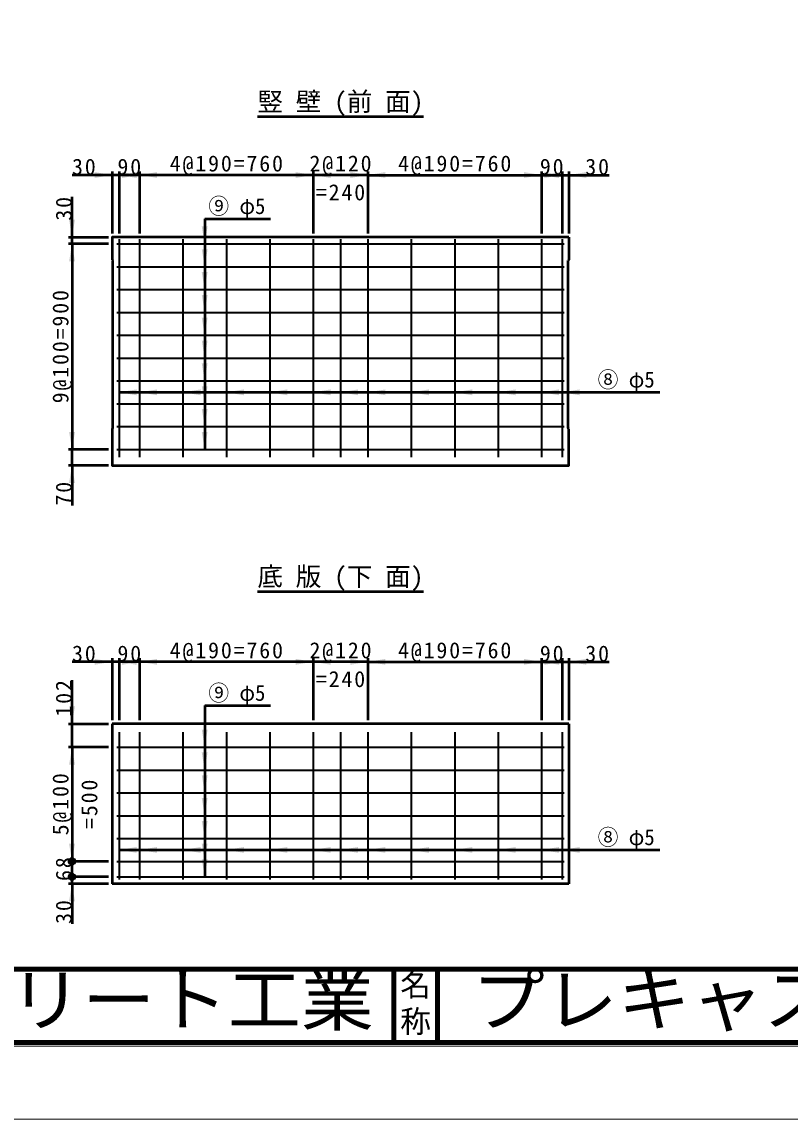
# Model space of a CAD drawing. Units: millimetres, scale not verified. Extents: x -2102 to 2102, y -1485 to 1485.
# Drawn here: x -1051 to 0, y -1485 to 17 of the extents above; entities that cross this region are included whole.
import ezdxf
from ezdxf.enums import TextEntityAlignment as Align

# ---------------------------------------------------------------- set-up
doc = ezdxf.new("R2010")
doc.units = ezdxf.units.MM
doc.header["$LTSCALE"] = 5
doc.layers.add('0-0_V-nasSTD', color=7, linetype='Continuous', lineweight=50)
doc.layers.add('0-1_0', color=7, linetype='Continuous', lineweight=100)
doc.styles.add('ＭＳ ゴシック', font='')
doc.styles.get('ＭＳ ゴシック').set_extended_font_data('MS Gothic')

msp = doc.modelspace()

# ---------------------------------------------------------------- linework, layer by layer
at = {"layer": '0-0_V-nasSTD'}
for p, q in [((-728.97, -112.653), (-501.47, -112.653)), ((-927.72, -192.653), (-982.72, -192.653)), ((-927.72, -187.653), (-927.72, -272.653)), ((-918.345, -192.653), (-927.72, -192.653)), ((-918.345, -187.653), (-918.345, -272.653)), ((-890.22, -192.653), (-918.345, -192.653)), ((-890.22, -187.653), (-890.22, -272.653)), ((-652.72, -192.653), (-890.22, -192.653)), ((-652.72, -187.653), (-652.72, -272.653)), ((-577.72, -192.653), (-652.72, -192.653)), ((-577.72, -187.653), (-577.72, -272.653)), ((-577.72, -192.653), (-340.22, -192.653)), ((-340.22, -187.653), (-340.22, -272.653)), ((-340.22, -192.653), (-312.095, -192.653)), ((-312.095, -187.653), (-312.095, -272.653)), ((-312.095, -192.653), (-302.72, -192.653)), ((-302.72, -187.653), (-302.72, -272.653)), ((-302.72, -192.653), (-247.72, -192.653)), ((-801.158, -252.653), (-801.158, -568.278)), ((-801.158, -252.653), (-711.158, -252.653)), ((-987.72, -277.653), (-932.72, -277.653)), ((-302.72, -277.653), (-302.72, -308.903)), ((-932.72, -287.028), (-987.72, -287.028)), ((-982.72, -287.028), (-982.72, -568.278)), ((-927.72, -308.903), (-926.939, -309.685)), ((-302.72, -308.903), (-303.502, -309.685)), ((-918.345, -490.153), (-178.345, -490.153)), ((-932.72, -568.278), (-987.72, -568.278)), ((-982.72, -590.153), (-982.72, -568.278)), ((-932.72, -590.153), (-987.72, -590.153)), ((-982.72, -590.153), (-982.72, -645.153)), ((-728.97, -762.818), (-501.47, -762.818)), ((-927.72, -854.068), (-927.72, -939.068)), ((-918.345, -854.068), (-918.345, -939.068)), ((-890.22, -854.068), (-890.22, -939.068)), ((-652.72, -854.068), (-652.72, -939.068)), ((-577.72, -854.068), (-577.72, -939.068)), ((-340.22, -854.068), (-340.22, -939.068)), ((-312.095, -854.068), (-312.095, -939.068)), ((-302.72, -854.068), (-302.72, -939.068)), ((-927.72, -859.068), (-982.72, -859.068)), ((-918.345, -859.068), (-927.72, -859.068)), ((-890.22, -859.068), (-918.345, -859.068)), ((-652.72, -859.068), (-890.22, -859.068)), ((-577.72, -859.068), (-652.72, -859.068)), ((-577.72, -859.068), (-340.22, -859.068)), ((-340.22, -859.068), (-312.095, -859.068)), ((-312.095, -859.068), (-302.72, -859.068)), ((-302.72, -859.068), (-247.72, -859.068)), ((-801.158, -919.068), (-801.158, -1153.443)), ((-801.158, -919.068), (-711.158, -919.068)), ((-987.72, -944.068), (-932.72, -944.068)), ((-927.72, -944.068), (-927.72, -1162.818)), ((-302.72, -944.068), (-927.72, -944.068)), ((-302.72, -944.068), (-302.72, -1162.818)), ((-932.72, -975.943), (-987.72, -975.943)), ((-982.72, -975.943), (-982.72, -1132.193)), ((-918.345, -1116.568), (-178.345, -1116.568)), ((-932.72, -1132.193), (-987.72, -1132.193)), ((-982.72, -1153.443), (-982.72, -1132.193)), ((-932.72, -1153.443), (-987.72, -1153.443)), ((-982.72, -1162.818), (-982.72, -1153.443)), ((-932.72, -1162.818), (-987.72, -1162.818)), ((-982.72, -1162.818), (-982.72, -1217.818)), ((-302.72, -1162.818), (-927.72, -1162.818))]:
    msp.add_line(p, q, dxfattribs=at)
at = {"layer": '0-0_V-nasSTD', "lineweight": 35}
for p, q in [((-918.345, -280.466), (-918.345, -578.903)), ((-890.22, -280.466), (-890.22, -578.903)), ((-830.845, -280.466), (-830.845, -578.903)), ((-771.47, -280.503), (-771.47, -578.903)), ((-712.095, -280.466), (-712.095, -578.903)), ((-652.72, -280.466), (-652.72, -578.903)), ((-615.22, -280.466), (-615.22, -578.903)), ((-577.72, -280.466), (-577.72, -578.903)), ((-518.345, -280.466), (-518.345, -578.903)), ((-458.97, -280.466), (-458.97, -578.903)), ((-399.595, -280.466), (-399.595, -578.903)), ((-340.22, -280.466), (-340.22, -578.903)), ((-312.095, -280.466), (-312.095, -578.903)), ((-921.47, -287.028), (-308.97, -287.028)), ((-921.47, -318.278), (-308.97, -318.278)), ((-921.47, -349.528), (-308.97, -349.528)), ((-921.47, -380.778), (-308.97, -380.778)), ((-921.47, -412.028), (-308.97, -412.028)), ((-921.47, -443.278), (-308.97, -443.278)), ((-921.47, -474.528), (-308.97, -474.528)), ((-921.47, -505.778), (-308.97, -505.778)), ((-921.47, -537.028), (-308.97, -537.028)), ((-921.47, -568.278), (-308.97, -568.278)), ((-918.345, -955.318), (-918.345, -1156.88)), ((-890.22, -955.318), (-890.22, -1156.88)), ((-830.845, -955.318), (-830.845, -1156.88)), ((-771.47, -955.318), (-771.47, -1156.88)), ((-712.095, -955.318), (-712.095, -1156.88)), ((-652.72, -955.318), (-652.72, -1156.88)), ((-615.22, -955.318), (-615.22, -1156.88)), ((-577.72, -955.318), (-577.72, -1156.88)), ((-518.345, -955.318), (-518.345, -1156.88)), ((-458.97, -955.318), (-458.97, -1156.88)), ((-399.595, -955.318), (-399.595, -1156.88)), ((-340.22, -955.318), (-340.22, -1156.88)), ((-312.095, -955.318), (-312.095, -1156.88)), ((-921.47, -975.943), (-308.97, -975.943)), ((-921.47, -1007.193), (-308.97, -1007.193)), ((-921.47, -1038.443), (-308.97, -1038.443)), ((-921.47, -1069.693), (-308.97, -1069.693)), ((-921.47, -1100.943), (-308.97, -1100.943)), ((-921.47, -1132.193), (-308.97, -1132.193)), ((-921.47, -1153.443), (-308.97, -1153.443))]:
    msp.add_line(p, q, dxfattribs=at)
at = {"layer": '0-0_V-nasSTD', "lineweight": 100}
for p, q in [((-542.5, -1280), (-542.5, -1380)), ((-482.5, -1280), (-482.5, -1380)), ((-1997.5, -1380), (1997.5, -1380))]:
    msp.add_line(p, q, dxfattribs=at)
at = {"layer": '0-0_V-nasSTD', "lineweight": 18}
for points in [[(-2102.5, -1485), (-2102.5, 1485), (2102.5, 1485), (2102.5, -1485)], [(-2002.5, -1385), (-2002.5, 1385), (2002.5, 1385), (2002.5, -1385)]]:
    msp.add_lwpolyline(points, close=True, dxfattribs=at)
at = {"layer": '0-0_V-nasSTD'}
for points in [[(-982.72, -287.028), (-982.72, -277.653), (-982.72, -222.653)], [(-302.72, -277.653), (-927.72, -277.653), (-927.72, -308.903)], [(-927.72, -540.153), (-926.939, -539.372), (-926.939, -309.685)], [(-302.72, -540.153), (-303.502, -539.372), (-303.502, -309.685)], [(-927.72, -540.153), (-927.72, -590.153), (-302.72, -590.153), (-302.72, -540.153)], [(-982.72, -975.943), (-982.72, -944.068), (-982.72, -884.068)]]:
    msp.add_lwpolyline(points, dxfattribs=at)
for centre in [(-982.72, -1132.193), (-982.72, -1153.443)]:
    msp.add_circle(centre, 4, dxfattribs=at)
for points in [[(-951.72, -192.653), (-951.72, -188.653), (-927.72, -192.653)], [(-951.72, -196.653), (-951.72, -192.653), (-927.72, -192.653)], [(-918.345, -192.653), (-894.345, -192.653), (-894.345, -188.653)], [(-918.345, -192.653), (-894.345, -196.653), (-894.345, -192.653)], [(-914.22, -192.653), (-914.22, -188.653), (-890.22, -192.653)], [(-914.22, -196.653), (-914.22, -192.653), (-890.22, -192.653)], [(-890.22, -192.653), (-866.22, -192.653), (-866.22, -188.653)], [(-890.22, -192.653), (-866.22, -196.653), (-866.22, -192.653)], [(-676.72, -192.653), (-676.72, -188.653), (-652.72, -192.653)], [(-676.72, -196.653), (-676.72, -192.653), (-652.72, -192.653)], [(-652.72, -192.653), (-628.72, -192.653), (-628.72, -188.653)], [(-652.72, -192.653), (-628.72, -196.653), (-628.72, -192.653)], [(-601.72, -192.653), (-601.72, -188.653), (-577.72, -192.653)], [(-601.72, -196.653), (-601.72, -192.653), (-577.72, -192.653)], [(-577.72, -192.653), (-553.72, -192.653), (-553.72, -188.653)], [(-577.72, -192.653), (-553.72, -196.653), (-553.72, -192.653)], [(-364.22, -192.653), (-364.22, -188.653), (-340.22, -192.653)], [(-364.22, -196.653), (-364.22, -192.653), (-340.22, -192.653)], [(-340.22, -192.653), (-316.22, -192.653), (-316.22, -188.653)], [(-340.22, -192.653), (-316.22, -196.653), (-316.22, -192.653)], [(-336.095, -192.653), (-336.095, -188.653), (-312.095, -192.653)], [(-336.095, -196.653), (-336.095, -192.653), (-312.095, -192.653)], [(-302.72, -192.653), (-278.72, -192.653), (-278.72, -188.653)], [(-302.72, -192.653), (-278.72, -196.653), (-278.72, -192.653)], [(-986.72, -253.653), (-982.72, -277.653), (-982.72, -253.653)], [(-982.72, -277.653), (-982.72, -253.653), (-978.72, -253.653)], [(-805.158, -263.028), (-801.158, -287.028), (-801.158, -263.028)], [(-801.158, -287.028), (-801.158, -263.028), (-797.158, -263.028)], [(-986.72, -311.028), (-982.72, -311.028), (-982.72, -287.028)], [(-982.72, -311.028), (-982.72, -287.028), (-978.72, -311.028)], [(-805.158, -294.278), (-801.158, -318.278), (-801.158, -294.278)], [(-801.158, -318.278), (-801.158, -294.278), (-797.158, -294.278)], [(-805.158, -325.528), (-801.158, -349.528), (-801.158, -325.528)], [(-801.158, -349.528), (-801.158, -325.528), (-797.158, -325.528)], [(-805.158, -356.778), (-801.158, -380.778), (-801.158, -356.778)], [(-801.158, -380.778), (-801.158, -356.778), (-797.158, -356.778)], [(-805.158, -388.028), (-801.158, -412.028), (-801.158, -388.028)], [(-801.158, -412.028), (-801.158, -388.028), (-797.158, -388.028)], [(-805.158, -419.278), (-801.158, -443.278), (-801.158, -419.278)], [(-801.158, -443.278), (-801.158, -419.278), (-797.158, -419.278)], [(-805.158, -450.528), (-801.158, -474.528), (-801.158, -450.528)], [(-801.158, -474.528), (-801.158, -450.528), (-797.158, -450.528)], [(-918.345, -490.153), (-894.345, -490.153), (-894.345, -486.153)], [(-918.345, -490.153), (-894.345, -494.153), (-894.345, -490.153)], [(-890.22, -490.153), (-866.22, -490.153), (-866.22, -486.153)], [(-890.22, -490.153), (-866.22, -494.153), (-866.22, -490.153)], [(-830.845, -490.153), (-806.845, -490.153), (-806.845, -486.153)], [(-830.845, -490.153), (-806.845, -494.153), (-806.845, -490.153)], [(-805.158, -481.778), (-801.158, -505.778), (-801.158, -481.778)], [(-801.158, -505.778), (-801.158, -481.778), (-797.158, -481.778)], [(-771.47, -490.153), (-747.47, -490.153), (-747.47, -486.153)], [(-771.47, -490.153), (-747.47, -494.153), (-747.47, -490.153)], [(-712.095, -490.153), (-688.095, -490.153), (-688.095, -486.153)], [(-712.095, -490.153), (-688.095, -494.153), (-688.095, -490.153)], [(-652.72, -490.153), (-628.72, -490.153), (-628.72, -486.153)], [(-652.72, -490.153), (-628.72, -494.153), (-628.72, -490.153)], [(-615.22, -490.153), (-591.22, -490.153), (-591.22, -486.153)], [(-615.22, -490.153), (-591.22, -494.153), (-591.22, -490.153)], [(-577.72, -490.153), (-553.72, -490.153), (-553.72, -486.153)], [(-577.72, -490.153), (-553.72, -494.153), (-553.72, -490.153)], [(-518.345, -490.153), (-494.345, -490.153), (-494.345, -486.153)], [(-518.345, -490.153), (-494.345, -494.153), (-494.345, -490.153)], [(-458.97, -490.153), (-434.97, -490.153), (-434.97, -486.153)], [(-458.97, -490.153), (-434.97, -494.153), (-434.97, -490.153)], [(-399.595, -490.153), (-375.595, -490.153), (-375.595, -486.153)], [(-399.595, -490.153), (-375.595, -494.153), (-375.595, -490.153)], [(-340.22, -490.153), (-316.22, -490.153), (-316.22, -486.153)], [(-340.22, -490.153), (-316.22, -494.153), (-316.22, -490.153)], [(-312.095, -490.153), (-288.095, -490.153), (-288.095, -486.153)], [(-312.095, -490.153), (-288.095, -494.153), (-288.095, -490.153)], [(-805.158, -513.028), (-801.158, -537.028), (-801.158, -513.028)], [(-801.158, -537.028), (-801.158, -513.028), (-797.158, -513.028)], [(-986.72, -544.278), (-982.72, -568.278), (-982.72, -544.278)], [(-982.72, -568.278), (-982.72, -544.278), (-978.72, -544.278)], [(-805.158, -544.278), (-801.158, -568.278), (-801.158, -544.278)], [(-801.158, -568.278), (-801.158, -544.278), (-797.158, -544.278)], [(-986.72, -614.153), (-982.72, -614.153), (-982.72, -590.153)], [(-982.72, -614.153), (-982.72, -590.153), (-978.72, -614.153)], [(-951.72, -859.068), (-951.72, -855.068), (-927.72, -859.068)], [(-918.345, -859.068), (-894.345, -859.068), (-894.345, -855.068)], [(-914.22, -859.068), (-914.22, -855.068), (-890.22, -859.068)], [(-890.22, -859.068), (-866.22, -859.068), (-866.22, -855.068)], [(-676.72, -859.068), (-676.72, -855.068), (-652.72, -859.068)], [(-652.72, -859.068), (-628.72, -859.068), (-628.72, -855.068)], [(-601.72, -859.068), (-601.72, -855.068), (-577.72, -859.068)], [(-577.72, -859.068), (-553.72, -859.068), (-553.72, -855.068)], [(-364.22, -859.068), (-364.22, -855.068), (-340.22, -859.068)], [(-340.22, -859.068), (-316.22, -859.068), (-316.22, -855.068)], [(-336.095, -859.068), (-336.095, -855.068), (-312.095, -859.068)], [(-302.72, -859.068), (-278.72, -859.068), (-278.72, -855.068)], [(-951.72, -863.068), (-951.72, -859.068), (-927.72, -859.068)], [(-918.345, -859.068), (-894.345, -863.068), (-894.345, -859.068)], [(-914.22, -863.068), (-914.22, -859.068), (-890.22, -859.068)], [(-890.22, -859.068), (-866.22, -863.068), (-866.22, -859.068)], [(-676.72, -863.068), (-676.72, -859.068), (-652.72, -859.068)], [(-652.72, -859.068), (-628.72, -863.068), (-628.72, -859.068)], [(-601.72, -863.068), (-601.72, -859.068), (-577.72, -859.068)], [(-577.72, -859.068), (-553.72, -863.068), (-553.72, -859.068)], [(-364.22, -863.068), (-364.22, -859.068), (-340.22, -859.068)], [(-340.22, -859.068), (-316.22, -863.068), (-316.22, -859.068)], [(-336.095, -863.068), (-336.095, -859.068), (-312.095, -859.068)], [(-302.72, -859.068), (-278.72, -863.068), (-278.72, -859.068)], [(-986.72, -920.068), (-982.72, -944.068), (-982.72, -920.068)], [(-982.72, -944.068), (-982.72, -920.068), (-978.72, -920.068)], [(-805.158, -951.943), (-801.158, -975.943), (-801.158, -951.943)], [(-801.158, -975.943), (-801.158, -951.943), (-797.158, -951.943)], [(-986.72, -999.943), (-982.72, -999.943), (-982.72, -975.943)], [(-982.72, -999.943), (-982.72, -975.943), (-978.72, -999.943)], [(-805.158, -983.193), (-801.158, -1007.193), (-801.158, -983.193)], [(-801.158, -1007.193), (-801.158, -983.193), (-797.158, -983.193)], [(-805.158, -1014.443), (-801.158, -1038.443), (-801.158, -1014.443)], [(-801.158, -1038.443), (-801.158, -1014.443), (-797.158, -1014.443)], [(-805.158, -1045.693), (-801.158, -1069.693), (-801.158, -1045.693)], [(-801.158, -1069.693), (-801.158, -1045.693), (-797.158, -1045.693)], [(-805.158, -1076.943), (-801.158, -1100.943), (-801.158, -1076.943)], [(-801.158, -1100.943), (-801.158, -1076.943), (-797.158, -1076.943)], [(-986.72, -1108.193), (-982.72, -1132.193), (-982.72, -1108.193)], [(-982.72, -1132.193), (-982.72, -1108.193), (-978.72, -1108.193)], [(-805.158, -1108.193), (-801.158, -1132.193), (-801.158, -1108.193)], [(-801.158, -1132.193), (-801.158, -1108.193), (-797.158, -1108.193)], [(-918.345, -1116.568), (-894.345, -1116.568), (-894.345, -1112.568)], [(-918.345, -1116.568), (-894.345, -1120.568), (-894.345, -1116.568)], [(-890.22, -1116.568), (-866.22, -1116.568), (-866.22, -1112.568)], [(-890.22, -1116.568), (-866.22, -1120.568), (-866.22, -1116.568)], [(-830.845, -1116.568), (-806.845, -1116.568), (-806.845, -1112.568)], [(-830.845, -1116.568), (-806.845, -1120.568), (-806.845, -1116.568)], [(-771.47, -1116.568), (-747.47, -1116.568), (-747.47, -1112.568)], [(-771.47, -1116.568), (-747.47, -1120.568), (-747.47, -1116.568)], [(-712.095, -1116.568), (-688.095, -1116.568), (-688.095, -1112.568)], [(-712.095, -1116.568), (-688.095, -1120.568), (-688.095, -1116.568)], [(-652.72, -1116.568), (-628.72, -1116.568), (-628.72, -1112.568)], [(-652.72, -1116.568), (-628.72, -1120.568), (-628.72, -1116.568)], [(-615.22, -1116.568), (-591.22, -1116.568), (-591.22, -1112.568)], [(-615.22, -1116.568), (-591.22, -1120.568), (-591.22, -1116.568)], [(-577.72, -1116.568), (-553.72, -1116.568), (-553.72, -1112.568)], [(-577.72, -1116.568), (-553.72, -1120.568), (-553.72, -1116.568)], [(-518.345, -1116.568), (-494.345, -1116.568), (-494.345, -1112.568)], [(-518.345, -1116.568), (-494.345, -1120.568), (-494.345, -1116.568)], [(-458.97, -1116.568), (-434.97, -1116.568), (-434.97, -1112.568)], [(-458.97, -1116.568), (-434.97, -1120.568), (-434.97, -1116.568)], [(-399.595, -1116.568), (-375.595, -1116.568), (-375.595, -1112.568)], [(-399.595, -1116.568), (-375.595, -1120.568), (-375.595, -1116.568)], [(-340.22, -1116.568), (-316.22, -1116.568), (-316.22, -1112.568)], [(-340.22, -1116.568), (-316.22, -1120.568), (-316.22, -1116.568)], [(-312.095, -1116.568), (-288.095, -1116.568), (-288.095, -1112.568)], [(-312.095, -1116.568), (-288.095, -1120.568), (-288.095, -1116.568)], [(-805.158, -1129.443), (-801.158, -1153.443), (-801.158, -1129.443)], [(-801.158, -1153.443), (-801.158, -1129.443), (-797.158, -1129.443)], [(-986.72, -1186.818), (-982.72, -1186.818), (-982.72, -1162.818)], [(-982.72, -1186.818), (-982.72, -1162.818), (-978.72, -1186.818)]]:
    msp.add_solid(points, dxfattribs=at)
at = {"layer": '0-1_0'}
msp.add_line((-1997.5, -1280), (1997.5, -1280), dxfattribs=at)

# ---------------------------------------------------------------- texts
at = {"layer": '0-0_V-nasSTD', "style": 'ＭＳ ゴシック'}
for s, height, p in [('竪 壁 (前 面)', 25.66, (-728.97, -112.653)), ('底 版 (下 面)', 25.66, (-728.97, -762.818)), ('名', 30.79, (-533.518, -1326.001)), ('称', 30.79, (-533.524, -1375.99))]:
    msp.add_text(s, height=height, dxfattribs=at).set_placement(p, align=Align.BOTTOM_LEFT)
for s, height, width, p in [('⑨ φ5', 21.85, 0.95, (-796.111, -252.653)), ('⑧ φ5', 21.85, 0.95, (-263.298, -490.153)), ('⑨ φ5', 21.85, 0.95, (-796.111, -919.068)), ('⑧ φ5', 21.85, 0.95, (-263.298, -1116.568)), ('(株)船生コンクリート工業', 69.65, 1.05, (-1766.5, -1377.45)), ('プレキャストウォール', 69.65, 1.05, (-435.5, -1377.53))]:
    msp.add_text(s, height=height, dxfattribs=dict(at, width=width)).set_placement(p, align=Align.BOTTOM_LEFT)
at = {"layer": '0-0_V-nasSTD', "char_height": 21.99, "attachment_point": 7, "style": 'ＭＳ ゴシック'}
for s, insert in [('\\T1.17;30', (-982.72, -192.653)), ('\\T1.17;90', (-920.533, -192.653)), ('\\T1.17;4@190=760', (-848.97, -192.653)), ('\\T1.17;2@120', (-657.72, -192.653)), ('\\T1.17;4@190=760', (-536.47, -192.653)), ('\\T1.17;90', (-342.408, -192.653)), ('\\T1.17;30', (-280.22, -192.653)), ('\\T1.17;=240', (-648.97, -227.653)), ('\\T1.17;30', (-982.72, -859.068)), ('\\T1.17;90', (-920.533, -859.068)), ('\\T1.17;4@190=760', (-848.97, -859.068)), ('\\T1.17;2@120', (-657.72, -859.068)), ('\\T1.17;4@190=760', (-536.47, -859.068)), ('\\T1.17;90', (-342.408, -859.068)), ('\\T1.17;30', (-280.22, -859.068)), ('\\T1.17;=240', (-648.97, -894.068))]:
    msp.add_mtext(s, dxfattribs=dict(at, insert=insert))
at = {"layer": '0-0_V-nasSTD', "char_height": 21.99, "attachment_point": 7, "rotation": 90, "style": 'ＭＳ ゴシック'}
for s, insert in [('\\T1.17;30', (-982.72, -255.153)), ('\\T1.17;9@100=900', (-982.72, -505.153)), ('\\T1.17;70', (-982.72, -645.153)), ('\\T1.17;102', (-982.72, -934.068)), ('\\T1.17;5@100', (-982.72, -1096.568)), ('\\T1.17;=500', (-947.72, -1087.818)), ('\\T1.17;68', (-982.72, -1159.068)), ('\\T1.17;30', (-982.72, -1217.818))]:
    msp.add_mtext(s, dxfattribs=dict(at, insert=insert))

doc.saveas('drawing.dxf')
